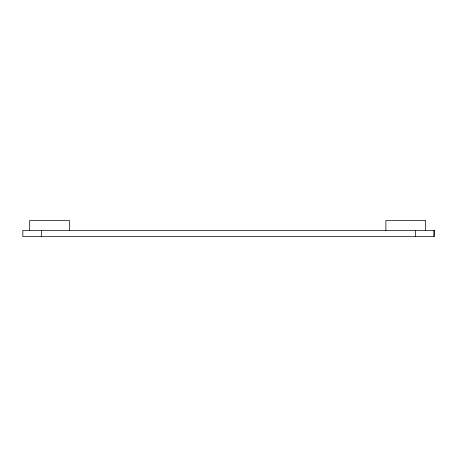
<?xml version="1.0" encoding="UTF-8"?>
<svg xmlns="http://www.w3.org/2000/svg" width="457" height="457" viewBox="0 0 457 457"><rect width="100%" height="100%" fill="white"/><g stroke="black" fill="none" stroke-linecap="round" stroke-linejoin="round"><path stroke-width="0.69" d="M434.041 230.362L434.041 236.566M425.587 230.362L425.587 220.434L385.885 220.434L385.885 230.362M415.539 230.362L415.539 236.566M69.378 230.362L69.378 220.434L29.676 220.434L29.676 230.362M41.461 230.362L41.461 236.566M434.15 230.362L22.85 230.362L22.85 236.566L434.15 236.566L434.15 230.362"/></g></svg>
